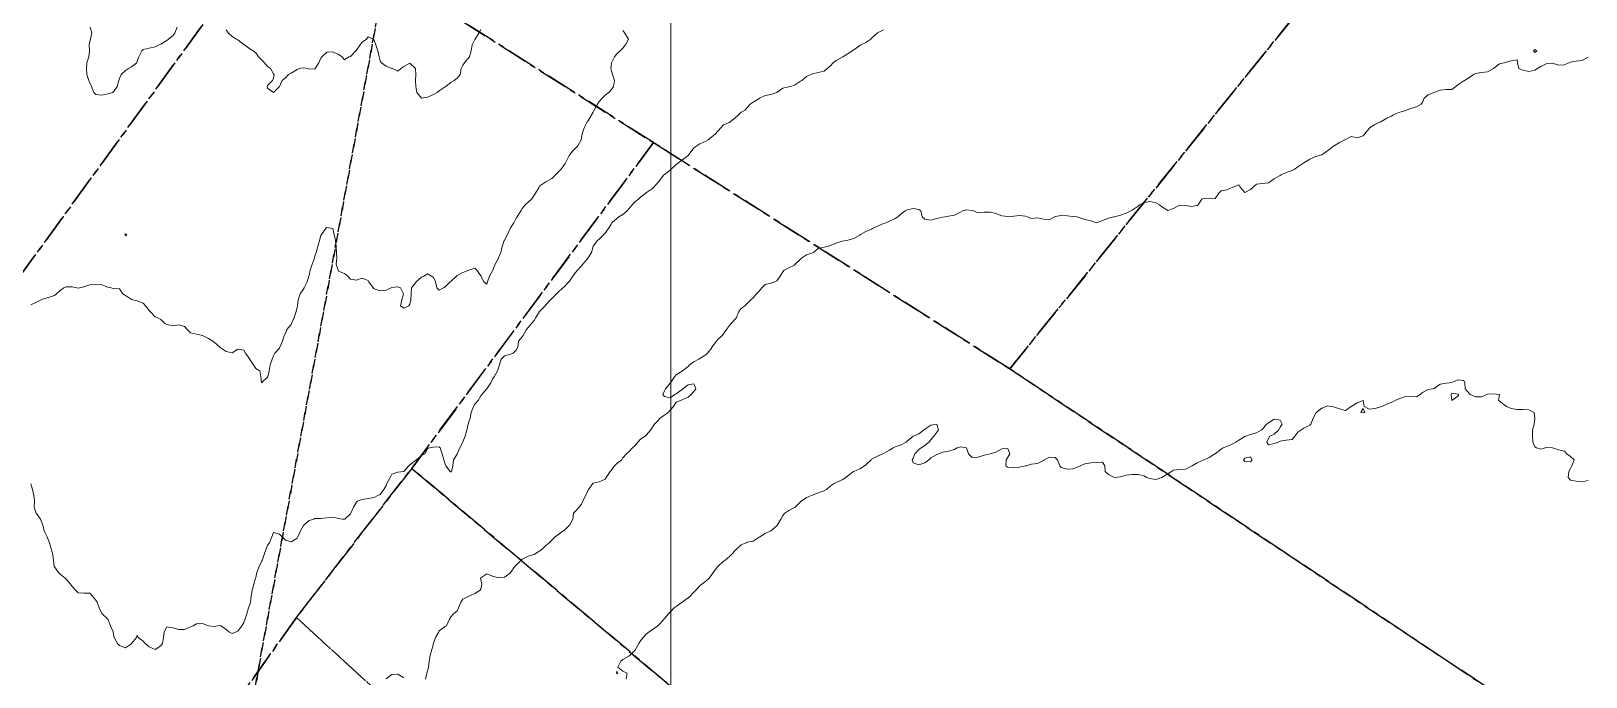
# Model space of a CAD drawing. Header units: centimetres. Extents: x 0 to 642158, y -847 to 649707.
# Drawn here: x 616212.8 to 616344.1, y 620509.9 to 620564.4 of the extents above; entities that cross this region are included whole.
import ezdxf

# ---------------------------------------------------------------- set-up
doc = ezdxf.new("R2010")
doc.units = ezdxf.units.CM
doc.header["$MEASUREMENT"] = 0
doc.linetypes.add('CENTERX2', pattern=[4, 2.5, -0.5, 0.5, -0.5])
doc.linetypes.add('JIS_02_0.7', pattern=[1.35, 0.75, -0.6])
for name, color, linetype, lineweight in [('MEV_grille', 254, 'Continuous', 9), ('WAL_parcellaire agricole', 7, 'JIS_02_0.7', 25), ('WAL_topographie 0.5', 253, 'Continuous', 20)]:
    doc.layers.add(name, color=color, linetype=linetype, lineweight=lineweight)
doc.layers.add('SPW_parcellaire cadastral', color=7, linetype='CENTERX2', lineweight=25, true_color=0xff0542)

# ---------------------------------------------------------------- blocks, each defined once
blk = doc.blocks.new('*U112')
at = {"layer": 'MEV_grille', "transparency": 33554687}
blk.add_lwpolyline([(0, 1825.48), (0, -1825.48)], dxfattribs=at)
blk = doc.blocks.new('*U113')
at = {"layer": 'MEV_grille', "color": 0, "linetype": 'ByBlock', "lineweight": -2, "transparency": 16777216}
blk.add_blockref('*U112', (900, 0), dxfattribs=at)

msp = doc.modelspace()

# ---------------------------------------------------------------- linework, layer by layer
at = {"layer": 'SPW_parcellaire cadastral'}
for points in [[(616341.97, 620593.58), (616295.42, 620535.92), (616265.33, 620555.01), (616238.89, 620571.79), (616236.43, 620573.37), (616234.34, 620574.67), (616229.8, 620577.55), (616234.89, 620587.63), (616264.5, 620644.73), (616267, 620643.08), (616341.97, 620593.58)], [(616425.74, 620491.64), (616398.85, 620466.93), (616295.42, 620535.92), (616341.97, 620593.58), (616353.95, 620608.37), (616450.36, 620515.77), (616425.74, 620491.64)], [(616163.66, 620494.83), (616144.29, 620510.14), (616193.65, 620578.81), (616202.72, 620594.4), (616229.8, 620577.55), (616234.34, 620574.67), (616171.55, 620488.35), (616163.66, 620494.83)], [(616235.18, 620514.94), (616224.63, 620500.07), (616199.69, 620465.2), (616186.97, 620475.66), (616186.96, 620475.67), (616184.87, 620477.39), (616184.86, 620477.39), (616171.55, 620488.35), (616234.34, 620574.67), (616236.43, 620573.37), (616238.89, 620571.79), (616265.33, 620555.01), (616244.92, 620527.53), (616235.18, 620514.94)], [(616244.92, 620527.53), (616265.33, 620555.01), (616295.42, 620535.92), (616398.85, 620466.93), (616360.24, 620432.78), (616355.21, 620434.82), (616244.92, 620527.53)], [(616354.92, 620428.6), (616341.48, 620417.92), (616235.18, 620514.94), (616244.92, 620527.53), (616355.21, 620434.82), (616353.48, 620429.12), (616354.92, 620428.6)], [(616303.32, 620420.25), (616224.63, 620500.07), (616235.18, 620514.94), (616341.48, 620417.92), (616323.15, 620403.09), (616303.32, 620420.25)]]:
    msp.add_lwpolyline(points, dxfattribs=at)
at = {"layer": 'WAL_parcellaire agricole'}
for points in [[(616141.27, 620365.8), (616180.6, 620411.8), (616201.93, 620443.55), (616224.18, 620472.81), (616228.43, 620487.81), (616231.92, 620510.31), (616242.08, 620565.97), (616248.66, 620583.81), (616259.29, 620600.93), (616303.28, 620668.31), (616366.78, 620618.45), (616356.91, 620606.44), (616410.67, 620553.33), (616451.67, 620512.33)], [(616146.92, 620503.8), (616151.8, 620512.92), (616155.8, 620514.67), (616171.92, 620542.17), (616192.17, 620575.18), (616195.78, 620587.02), (616199.58, 620592.13), (616203.57, 620591.52), (616224.25, 620577.14), (616227.84, 620574.77), (616233.29, 620571.43), (616242.08, 620565.97), (616231.92, 620510.31), (616228.43, 620487.81)]]:
    msp.add_lwpolyline(points, dxfattribs=at)
at = {"layer": 'WAL_topographie 0.5'}
for points in [[(616212.75, 620526.22), (616212.91, 620525.75), (616213.01, 620525.25), (616213.07, 620524.75), (616213.04, 620524.25), (616213.22, 620523.75), (616213.25, 620523.72), (616213.59, 620523.25), (616213.75, 620522.81), (616213.77, 620522.75), (616213.9, 620522.25), (616214.14, 620521.75), (616214.25, 620521.43), (616214.33, 620521.25), (616214.48, 620520.75), (616214.63, 620520.25), (616214.67, 620519.75), (616214.74, 620519.25), (616214.75, 620519.22), (616215.1, 620518.75), (616215.25, 620518.6), (616215.66, 620518.25), (616215.75, 620518.18), (616216.1, 620517.75), (616216.25, 620517.56), (616216.52, 620517.25), (616216.75, 620517.03), (616217.25, 620517.01), (616217.75, 620516.99), (616217.96, 620516.75), (616218.25, 620516.4), (616218.37, 620516.25), (616218.53, 620515.75), (616218.75, 620515.28), (616218.78, 620515.25), (616219.25, 620514.8), (616219.28, 620514.75), (616219.49, 620514.25), (616219.7, 620513.75), (616219.75, 620513.5), (616219.8, 620513.25), (616220.08, 620512.75), (616220.25, 620512.58), (616220.75, 620512.38), (616221.25, 620512.72), (616221.27, 620512.75), (616221.67, 620513.25), (616221.75, 620513.46), (616221.83, 620513.25), (616222.25, 620512.94), (616222.41, 620512.75), (616222.75, 620512.47), (616223.25, 620512.25), (616223.75, 620512.55), (616223.88, 620512.75), (616223.95, 620513.25), (616224.03, 620513.75), (616224.25, 620514.17), (616224.75, 620514.07), (616225.25, 620513.93), (616225.75, 620513.94), (616226.25, 620514.15), (616226.47, 620514.25), (616226.75, 620514.4), (616227.25, 620514.45), (616227.75, 620514.25), (616227.75, 620514.25), (616228.25, 620514.18), (616228.55, 620514.25), (616228.75, 620514.28), (616228.8, 620514.25), (616229.25, 620513.92), (616229.49, 620513.75), (616229.75, 620513.6), (616230.11, 620513.75), (616230.25, 620513.79), (616230.57, 620514.25), (616230.75, 620514.53), (616230.83, 620514.75), (616231, 620515.25), (616231.15, 620515.75), (616231.25, 620516.05), (616231.3, 620516.25), (616231.37, 620516.75), (616231.45, 620517.25), (616231.6, 620517.75), (616231.74, 620518.25), (616231.75, 620518.32), (616231.84, 620518.75), (616232.05, 620519.25), (616232.25, 620519.68), (616232.29, 620519.75), (616232.47, 620520.25), (616232.64, 620520.75), (616232.75, 620521.06), (616232.9, 620521.25), (616233.1, 620521.75), (616233.25, 620522.13), (616233.75, 620521.98), (616233.97, 620521.75), (616234.25, 620521.48), (616234.75, 620521.32), (616235.25, 620521.63), (616235.31, 620521.75), (616235.54, 620522.25), (616235.75, 620522.65), (616235.83, 620522.75), (616236.25, 620523.12), (616236.65, 620523.25), (616236.75, 620523.3), (616237.25, 620523.3), (616237.75, 620523.35), (616238.25, 620523.42), (616238.75, 620523.29), (616239.08, 620523.25), (616239.25, 620523.24), (616239.28, 620523.25), (616239.75, 620523.7), (616239.78, 620523.75), (616240, 620524.25), (616240.25, 620524.68), (616240.35, 620524.75), (616240.75, 620524.91), (616241.25, 620524.98), (616241.75, 620525.06), (616242.06, 620525.25), (616242.25, 620525.33), (616242.58, 620525.75), (616242.75, 620526.09), (616242.82, 620526.25), (616243.09, 620526.75), (616243.25, 620527.05), (616243.75, 620527.2), (616244.25, 620527.25), (616244.25, 620527.25), (616244.68, 620527.75), (616244.75, 620527.82), (616245.25, 620528.2), (616245.32, 620528.25), (616245.75, 620528.61), (616246.04, 620528.75), (616246.25, 620529.18), (616246.42, 620529.25), (616246.75, 620529.31), (616247.25, 620529.33), (616247.31, 620529.25), (616247.48, 620528.75), (616247.64, 620528.25), (616247.75, 620527.87), (616247.79, 620527.75), (616248.17, 620527.25), (616248.25, 620527.2), (616248.27, 620527.25), (616248.38, 620527.75), (616248.46, 620528.25), (616248.75, 620528.73), (616248.76, 620528.75), (616248.98, 620529.25), (616249.24, 620529.75), (616249.25, 620529.76), (616249.44, 620530.25), (616249.56, 620530.75), (616249.7, 620531.25), (616249.75, 620531.46), (616249.85, 620531.75), (616249.94, 620532.25), (616250.13, 620532.75), (616250.25, 620532.95), (616250.52, 620533.25), (616250.75, 620533.66), (616250.83, 620533.75), (616251.25, 620534.23), (616251.27, 620534.25), (616251.6, 620534.75), (616251.75, 620535.04), (616251.88, 620535.25), (616252.17, 620535.75), (616252.25, 620536), (616252.32, 620536.25), (616252.47, 620536.75), (616252.75, 620537.02), (616253.25, 620537.17), (616253.49, 620537.25), (616253.75, 620537.49), (616253.87, 620537.75), (616253.95, 620538.25), (616254.25, 620538.63), (616254.32, 620538.75), (616254.6, 620539.25), (616254.75, 620539.42), (616255.04, 620539.75), (616255.25, 620539.99), (616255.4, 620540.25), (616255.72, 620540.75), (616255.75, 620540.78), (616256.2, 620541.25), (616256.25, 620541.31), (616256.64, 620541.75), (616256.75, 620541.87), (616257.15, 620542.25), (616257.25, 620542.36), (616257.68, 620542.75), (616257.75, 620542.82), (616258.19, 620543.25), (616258.25, 620543.33), (616258.53, 620543.75), (616258.75, 620544.05), (616258.91, 620544.25), (616259.25, 620544.61), (616259.38, 620544.75), (616259.75, 620545.2), (616259.8, 620545.25), (616260.1, 620545.75), (616260.23, 620546.25), (616260.25, 620546.27), (616260.6, 620546.75), (616260.75, 620546.85), (616261.15, 620547.25), (616261.25, 620547.38), (616261.53, 620547.75), (616261.75, 620548.14), (616261.83, 620548.25), (616262.25, 620548.6), (616262.42, 620548.75), (616262.75, 620548.95), (616263.1, 620549.25), (616263.25, 620549.41), (616263.52, 620549.75), (616263.75, 620550.01), (616264.06, 620550.25), (616264.25, 620550.41), (616264.7, 620550.75), (616264.75, 620550.79), (616265.25, 620551.15), (616265.36, 620551.25), (616265.75, 620551.7), (616265.8, 620551.75), (616266.18, 620552.25), (616266.25, 620552.32), (616266.75, 620552.69), (616266.81, 620552.75), (616267.25, 620553.15), (616267.36, 620553.25), (616267.75, 620553.56), (616268.06, 620553.75), (616268.25, 620553.91), (616268.52, 620554.25), (616268.75, 620554.57), (616269, 620554.75), (616269.25, 620554.9), (616269.75, 620555.14), (616269.94, 620555.25), (616270.25, 620555.5), (616270.56, 620555.75), (616270.75, 620555.96), (616271.02, 620556.25), (616271.25, 620556.52), (616271.75, 620556.7), (616271.82, 620556.75), (616272.25, 620557.13), (616272.4, 620557.25), (616272.75, 620557.58), (616273.07, 620557.75), (616273.25, 620557.98), (616273.5, 620558.25), (616273.75, 620558.43), (616274.25, 620558.73), (616274.29, 620558.75), (616274.75, 620558.97), (616275.25, 620559.06), (616275.75, 620559.25), (616275.75, 620559.25), (616276.25, 620559.61), (616276.75, 620559.72), (616276.92, 620559.75), (616277.25, 620559.86), (616277.75, 620560.19), (616277.85, 620560.25), (616278.25, 620560.58), (616278.62, 620560.75), (616278.75, 620560.8), (616279.25, 620560.92), (616279.75, 620561.05), (616280.01, 620561.25), (616280.25, 620561.47), (616280.51, 620561.75), (616280.75, 620561.95), (616281.25, 620562.22), (616281.31, 620562.25), (616281.75, 620562.51), (616282.1, 620562.75), (616282.25, 620562.85), (616282.75, 620563.19), (616282.85, 620563.25), (616283.25, 620563.46), (616283.68, 620563.75), (616283.75, 620563.81), (616284.22, 620564.25), (616284.25, 620564.28), (616284.75, 620564.52)], [(616212.75, 620541.31), (616213.25, 620541.55), (616213.63, 620541.75), (616213.75, 620541.8), (616214.25, 620541.93), (616214.75, 620542.12), (616214.93, 620542.25), (616215.25, 620542.54), (616215.56, 620542.75), (616215.75, 620542.85), (616216.25, 620542.83), (616216.64, 620542.75), (616216.75, 620542.72), (616216.87, 620542.75), (616217.25, 620542.85), (616217.75, 620543.02), (616218.25, 620543.05), (616218.75, 620543.01), (616219.25, 620542.81), (616219.55, 620542.75), (616219.75, 620542.71), (616220.25, 620542.67), (616220.54, 620542.25), (616220.75, 620542.1), (616221.25, 620541.78), (616221.38, 620541.75), (616221.75, 620541.67), (616222.25, 620541.46), (616222.44, 620541.25), (616222.75, 620540.85), (616222.85, 620540.75), (616223.25, 620540.32), (616223.44, 620540.25), (616223.75, 620540.1), (616224.07, 620539.75), (616224.25, 620539.66), (616224.75, 620539.55), (616225.25, 620539.65), (616225.75, 620539.5), (616225.97, 620539.25), (616226.25, 620538.95), (616226.75, 620538.86), (616227.25, 620538.75), (616227.25, 620538.75), (616227.75, 620538.47), (616228.12, 620538.25), (616228.25, 620538.17), (616228.71, 620537.75), (616228.75, 620537.72), (616229.25, 620537.38), (616229.75, 620537.28), (616230.25, 620537.58), (616230.75, 620537.49), (616230.9, 620537.25), (616231.24, 620536.75), (616231.25, 620536.72), (616231.57, 620536.25), (616231.75, 620535.94), (616232.11, 620535.75), (616232.17, 620535.25), (616232.25, 620534.75), (616232.75, 620535.21), (616232.77, 620535.25), (616232.88, 620535.75), (616232.97, 620536.25), (616233.15, 620536.75), (616233.25, 620537.02), (616233.37, 620537.25), (616233.75, 620537.68), (616233.79, 620537.75), (616234.01, 620538.25), (616234.14, 620538.75), (616234.25, 620538.94), (616234.39, 620539.25), (616234.75, 620539.67), (616234.78, 620539.75), (616235, 620540.25), (616235.16, 620540.75), (616235.25, 620541.12), (616235.27, 620541.25), (616235.33, 620541.75), (616235.5, 620542.25), (616235.75, 620542.61), (616235.84, 620542.75), (616236.08, 620543.25), (616236.23, 620543.75), (616236.25, 620543.81), (616236.36, 620544.25), (616236.52, 620544.75), (616236.7, 620545.25), (616236.75, 620545.44), (616236.86, 620545.75), (616236.99, 620546.25), (616237.13, 620546.75), (616237.25, 620547.18), (616237.3, 620547.25), (616237.66, 620547.75), (616237.75, 620547.86), (616238.25, 620547.77), (616238.26, 620547.75), (616238.37, 620547.25), (616238.48, 620546.75), (616238.55, 620546.25), (616238.58, 620545.75), (616238.59, 620545.25), (616238.55, 620544.75), (616238.7, 620544.25), (616238.75, 620544.17), (616239.25, 620543.98), (616239.53, 620543.75), (616239.75, 620543.48), (616240.25, 620543.4), (616240.75, 620543.56), (616241.25, 620543.37), (616241.31, 620543.25), (616241.66, 620542.75), (616241.75, 620542.68), (616242.25, 620542.5), (616242.75, 620542.56), (616243.18, 620542.75), (616243.25, 620542.78), (616243.75, 620542.83), (616243.96, 620542.75), (616244.23, 620542.25), (616244.09, 620541.75), (616243.96, 620541.25), (616244.25, 620541.04), (616244.67, 620541.25), (616244.75, 620541.38), (616244.86, 620541.75), (616244.87, 620542.25), (616244.9, 620542.75), (616245.25, 620543.19), (616245.3, 620543.25), (616245.75, 620543.66), (616245.95, 620543.75), (616246.25, 620543.95), (616246.6, 620543.75), (616246.75, 620543.62), (616246.93, 620543.25), (616247.05, 620542.75), (616247.25, 620542.55), (616247.59, 620542.75), (616247.75, 620542.85), (616248.18, 620543.25), (616248.25, 620543.33), (616248.71, 620543.75), (616248.75, 620543.79), (616249.25, 620544.04), (616249.75, 620544.25), (616249.75, 620544.25), (616250.25, 620544.43), (616250.41, 620544.25), (616250.75, 620543.77), (616250.76, 620543.75), (616251.02, 620543.25), (616251.25, 620543.07), (616251.32, 620543.25), (616251.48, 620543.75), (616251.75, 620544.2), (616251.77, 620544.25), (616251.98, 620544.75), (616252.24, 620545.25), (616252.25, 620545.28), (616252.44, 620545.75), (616252.55, 620546.25), (616252.73, 620546.75), (616252.75, 620546.79), (616253.01, 620547.25), (616253.23, 620547.75), (616253.25, 620547.81), (616253.53, 620548.25), (616253.75, 620548.64), (616253.83, 620548.75), (616254.12, 620549.25), (616254.25, 620549.45), (616254.49, 620549.75), (616254.75, 620549.99), (616255.03, 620550.25), (616255.25, 620550.58), (616255.38, 620550.75), (616255.68, 620551.25), (616255.75, 620551.36), (616256.25, 620551.69), (616256.36, 620551.75), (616256.75, 620551.98), (616257.04, 620552.25), (616257.25, 620552.48), (616257.5, 620552.75), (616257.75, 620553.08), (616257.87, 620553.25), (616258.13, 620553.75), (616258.25, 620553.96), (616258.47, 620554.25), (616258.75, 620554.54), (616258.94, 620554.75), (616259.22, 620555.25), (616259.25, 620555.45), (616259.31, 620555.75), (616259.49, 620556.25), (616259.74, 620556.75), (616259.75, 620556.76), (616260.04, 620557.25), (616260.25, 620557.59), (616260.33, 620557.75), (616260.61, 620558.25), (616260.75, 620558.47), (616261, 620558.75), (616261.25, 620559), (616261.55, 620559.25), (616261.75, 620559.47), (616261.95, 620559.75), (616262.04, 620560.25), (616261.88, 620560.75), (616261.75, 620561.14), (616261.73, 620561.25), (616261.75, 620561.45), (616261.78, 620561.75), (616262.04, 620562.25), (616262.25, 620562.51), (616262.52, 620562.75), (616262.75, 620562.98), (616262.98, 620563.25), (616263.21, 620563.75), (616262.92, 620564.25), (616262.75, 620564.46)], [(616217.76, 620564.75), (616217.9, 620564.25), (616217.79, 620563.75), (616217.75, 620563.53), (616217.7, 620563.25), (616217.71, 620562.75), (616217.66, 620562.25), (616217.5, 620561.75), (616217.46, 620561.25), (616217.49, 620560.75), (616217.67, 620560.25), (616217.75, 620560.04), (616217.89, 620559.75), (616218.09, 620559.25), (616218.25, 620559.06), (616218.75, 620559.02), (616219.25, 620559.12), (616219.68, 620559.25), (616219.75, 620559.28), (616220.04, 620559.75), (616220.19, 620560.25), (616220.25, 620560.43), (616220.39, 620560.75), (616220.75, 620561.09), (616221, 620561.25), (616221.25, 620561.41), (616221.7, 620561.75), (616221.75, 620561.87), (616221.89, 620562.25), (616222.13, 620562.75), (616222.25, 620562.86), (616222.75, 620562.98), (616223.25, 620563.09), (616223.6, 620563.25), (616223.75, 620563.31), (616224.25, 620563.62), (616224.39, 620563.75), (616224.75, 620564.03), (616224.93, 620564.25), (616225.13, 620564.75)], [(616229.25, 620564.51), (616229.46, 620564.25), (616229.75, 620563.96), (616230.12, 620563.75), (616230.25, 620563.68), (616230.75, 620563.29), (616230.81, 620563.25), (616231.25, 620562.92), (616231.52, 620562.75), (616231.75, 620562.57), (616231.99, 620562.25), (616232.25, 620561.99), (616232.49, 620561.75), (616232.75, 620561.43), (616232.99, 620561.25), (616233.25, 620560.82), (616233.32, 620560.75), (616233.25, 620560.45), (616233.18, 620560.25), (616232.75, 620559.82), (616232.72, 620559.75), (616232.75, 620559.61), (616233.25, 620559.25), (616233.75, 620559.75), (616233.75, 620559.75), (616233.97, 620560.25), (616234.25, 620560.47), (616234.52, 620560.75), (616234.75, 620560.88), (616235.25, 620561.19), (616235.46, 620561.25), (616235.75, 620561.33), (616236.11, 620561.25), (616236.25, 620561.21), (616236.75, 620561.24), (616236.76, 620561.25), (616237.07, 620561.75), (616237.25, 620562.13), (616237.32, 620562.25), (616237.75, 620562.63), (616238.25, 620562.68), (616238.75, 620562.45), (616239.05, 620562.25), (616239.25, 620562), (616239.62, 620562.25), (616239.75, 620562.28), (616240.19, 620562.75), (616240.25, 620562.8), (616240.58, 620563.25), (616240.75, 620563.48), (616241.1, 620563.75), (616241.25, 620563.92), (616241.66, 620563.75), (616241.75, 620563.65), (616241.89, 620563.25), (616242.06, 620562.75), (616242.17, 620562.25), (616242.25, 620561.92), (616242.38, 620561.75), (616242.75, 620561.45), (616243.25, 620561.27), (616243.29, 620561.25), (616243.75, 620561.05), (616244, 620561.25), (616244.25, 620561.42), (616244.75, 620561.7), (616245.25, 620561.25), (616245.25, 620561.25), (616245.26, 620560.75), (616245.25, 620560.25), (616245.27, 620559.75), (616245.36, 620559.25), (616245.75, 620558.77), (616246.25, 620558.84), (616246.75, 620559.08), (616247.07, 620559.25), (616247.25, 620559.38), (616247.75, 620559.71), (616247.8, 620559.75), (616248.25, 620560.1), (616248.51, 620560.25), (616248.75, 620560.46), (616249.02, 620560.75), (616249.09, 620561.25), (616249.25, 620561.55), (616249.37, 620561.75), (616249.75, 620562.18), (616249.81, 620562.25), (616249.95, 620562.75), (616250.03, 620563.25), (616250.25, 620563.7), (616250.28, 620563.75), (616250.59, 620564.25), (616250.75, 620564.54)], [(616246.09, 620509.75), (616246.21, 620510.25), (616246.25, 620510.42), (616246.35, 620510.75), (616246.39, 620511.25), (616246.48, 620511.75), (616246.61, 620512.25), (616246.75, 620512.75), (616246.75, 620512.77), (616246.93, 620513.25), (616247.2, 620513.75), (616247.25, 620513.83), (616247.75, 620514.18), (616247.85, 620514.25), (616248.07, 620514.75), (616248.25, 620515.04), (616248.44, 620515.25), (616248.75, 620515.52), (616248.87, 620515.75), (616249.07, 620516.25), (616249.25, 620516.49), (616249.75, 620516.75), (616249.75, 620516.75), (616250.25, 620516.96), (616250.7, 620517.25), (616250.75, 620517.35), (616250.84, 620517.75), (616250.75, 620518.15), (616250.73, 620518.25), (616250.75, 620518.29), (616251.25, 620518.62), (616251.75, 620518.42), (616252.25, 620518.3), (616252.75, 620518.35), (616253.25, 620518.72), (616253.27, 620518.75), (616253.62, 620519.25), (616253.75, 620519.36), (616254.12, 620519.75), (616254.25, 620519.87), (616254.75, 620520.11), (616255.25, 620520.25), (616255.25, 620520.25), (616255.75, 620520.58), (616255.96, 620520.75), (616256.25, 620521.01), (616256.53, 620521.25), (616256.75, 620521.48), (616257.02, 620521.75), (616257.25, 620521.91), (616257.71, 620522.25), (616257.75, 620522.27), (616258.25, 620522.73), (616258.27, 620522.75), (616258.51, 620523.25), (616258.57, 620523.75), (616258.75, 620523.93), (616259.07, 620524.25), (616259.25, 620524.5), (616259.36, 620524.75), (616259.58, 620525.25), (616259.75, 620525.55), (616259.85, 620525.75), (616260.21, 620526.25), (616260.25, 620526.29), (616260.75, 620526.39), (616261.25, 620526.63), (616261.33, 620526.75), (616261.68, 620527.25), (616261.75, 620527.35), (616262.05, 620527.75), (616262.25, 620527.93), (616262.65, 620528.25), (616262.75, 620528.41), (616263.05, 620528.75), (616263.25, 620528.93), (616263.57, 620529.25), (616263.75, 620529.42), (616264.01, 620529.75), (616264.25, 620529.98), (616264.63, 620530.25), (616264.75, 620530.36), (616265.07, 620530.75), (616265.25, 620531.01), (616265.43, 620531.25), (616265.75, 620531.6), (616265.88, 620531.75), (616266.25, 620532.01), (616266.57, 620532.25), (616266.75, 620532.45), (616267.03, 620532.75), (616267.25, 620533.11), (616267.61, 620533.25), (616267.75, 620533.31), (616268.25, 620533.54), (616268.52, 620533.75), (616268.75, 620534), (616268.91, 620534.25), (616268.75, 620534.67), (616268.25, 620534.58), (616267.82, 620534.25), (616267.75, 620534.17), (616267.25, 620533.82), (616267.14, 620533.75), (616266.75, 620533.49), (616266.25, 620533.6), (616266.11, 620533.75), (616266.25, 620534.07), (616266.35, 620534.25), (616266.75, 620534.72), (616266.76, 620534.75), (616267.11, 620535.25), (616267.25, 620535.41), (616267.75, 620535.74), (616267.77, 620535.75), (616268.25, 620536.13), (616268.38, 620536.25), (616268.75, 620536.52), (616269.17, 620536.75), (616269.25, 620536.79), (616269.75, 620537.11), (616269.9, 620537.25), (616270.25, 620537.71), (616270.27, 620537.75), (616270.64, 620538.25), (616270.75, 620538.36), (616271.14, 620538.75), (616271.25, 620538.89), (616271.49, 620539.25), (616271.75, 620539.57), (616271.9, 620539.75), (616272.25, 620540.15), (616272.34, 620540.25), (616272.54, 620540.75), (616272.75, 620541.01), (616273.05, 620541.25), (616273.25, 620541.44), (616273.56, 620541.75), (616273.75, 620541.92), (616274.04, 620542.25), (616274.25, 620542.48), (616274.48, 620542.75), (616274.75, 620543.04), (616275.25, 620543.16), (616275.58, 620543.25), (616275.75, 620543.36), (616276.02, 620543.75), (616276.25, 620544.12), (616276.38, 620544.25), (616276.75, 620544.45), (616277.25, 620544.68), (616277.29, 620544.75), (616277.75, 620545.19), (616277.82, 620545.25), (616278.25, 620545.53), (616278.75, 620545.7), (616278.84, 620545.75), (616279.25, 620546.08), (616279.75, 620546.18), (616280.06, 620546.25), (616280.25, 620546.33), (616280.75, 620546.52), (616281.25, 620546.69), (616281.62, 620546.75), (616281.75, 620546.78), (616282.25, 620546.91), (616282.75, 620547.2), (616282.82, 620547.25), (616283.25, 620547.52), (616283.75, 620547.71), (616283.83, 620547.75), (616284.25, 620547.97), (616284.75, 620548.19), (616284.94, 620548.25), (616285.25, 620548.38), (616285.75, 620548.61), (616285.96, 620548.75), (616286.25, 620548.99), (616286.59, 620549.25), (616286.75, 620549.33), (616287.25, 620549.46), (616287.75, 620549.36), (616287.9, 620549.25), (616288.02, 620548.75), (616288.25, 620548.54), (616288.75, 620548.48), (616289.25, 620548.61), (616289.75, 620548.73), (616289.95, 620548.75), (616290.25, 620548.8), (616290.75, 620548.88), (616291.25, 620549.15), (616291.46, 620549.25), (616291.75, 620549.35), (616292.25, 620549.28), (616292.36, 620549.25), (616292.75, 620549.08), (616293.25, 620549.13), (616293.75, 620549.15), (616294.25, 620549.02), (616294.75, 620548.84), (616295.25, 620548.77), (616295.75, 620548.79), (616296.25, 620548.86), (616296.75, 620548.79), (616296.88, 620548.75), (616297.25, 620548.61), (616297.75, 620548.65), (616298.25, 620548.54), (616298.75, 620548.5), (616299.19, 620548.75), (616299.25, 620548.77), (616299.75, 620548.86), (616300.25, 620548.82), (616300.75, 620548.78), (616301.08, 620548.75), (616301.25, 620548.69), (616301.75, 620548.53), (616302.25, 620548.42), (616302.75, 620548.25), (616303.25, 620548.44), (616303.75, 620548.63), (616304.2, 620548.75), (616304.25, 620548.76), (616304.75, 620548.9), (616305.25, 620549.07), (616305.64, 620549.25), (616305.75, 620549.3), (616306.25, 620549.64), (616306.37, 620549.75), (616306.75, 620549.96), (616307.25, 620550.04), (616307.75, 620549.92), (616308.07, 620549.75), (616308.25, 620549.58), (616308.75, 620549.29), (616309.25, 620549.44), (616309.75, 620549.73), (616310.25, 620549.7), (616310.75, 620549.61), (616311.25, 620549.69), (616311.32, 620549.75), (616311.62, 620550.25), (616311.75, 620550.29), (616312.25, 620550.31), (616312.75, 620550.3), (616313.08, 620550.75), (616313.25, 620550.94), (616313.75, 620551.02), (616314.25, 620551.25), (616314.25, 620551.25), (616314.75, 620551.45), (616314.86, 620551.25), (616315.25, 620550.81), (616315.75, 620551.06), (616315.97, 620551.25), (616316.25, 620551.5), (616316.75, 620551.57), (616317.25, 620551.62), (616317.46, 620551.75), (616317.75, 620551.95), (616318.25, 620552.24), (616318.27, 620552.25), (616318.75, 620552.49), (616319.25, 620552.65), (616319.42, 620552.75), (616319.75, 620552.97), (616320.17, 620553.25), (616320.25, 620553.31), (616320.75, 620553.6), (616321.07, 620553.75), (616321.25, 620553.85), (616321.75, 620553.99), (616322.15, 620554.25), (616322.25, 620554.32), (616322.75, 620554.71), (616322.8, 620554.75), (616323.25, 620555.01), (616323.7, 620555.25), (616323.75, 620555.28), (616324.25, 620555.52), (616324.75, 620555.42), (616325.25, 620555.58), (616325.39, 620555.75), (616325.75, 620556.21), (616325.8, 620556.25), (616326.25, 620556.55), (616326.7, 620556.75), (616326.75, 620556.77), (616327.25, 620557.08), (616327.64, 620557.25), (616327.75, 620557.32), (616328.25, 620557.54), (616328.75, 620557.69), (616328.9, 620557.75), (616329.25, 620557.9), (616329.75, 620558.02), (616330.14, 620558.25), (616330.25, 620558.39), (616330.4, 620558.75), (616330.75, 620559.05), (616331.25, 620559.25), (616331.25, 620559.25), (616331.75, 620559.42), (616332.25, 620559.5), (616332.75, 620559.48), (616333.08, 620559.75), (616333.25, 620559.89), (616333.75, 620560.21), (616333.8, 620560.25), (616334.25, 620560.52), (616334.58, 620560.75), (616334.75, 620560.85), (616335.25, 620560.93), (616335.75, 620560.98), (616336.25, 620561.25), (616336.25, 620561.25), (616336.75, 620561.65), (616337.15, 620561.75), (616337.25, 620561.77), (616337.75, 620561.92), (616338.25, 620562), (616338.28, 620561.75), (616338.39, 620561.25), (616338.75, 620561.11), (616339.25, 620561), (616339.75, 620561.13), (616339.97, 620561.25), (616340.25, 620561.44), (616340.75, 620561.67), (616341.25, 620561.71), (616341.75, 620561.55), (616342.25, 620561.57), (616342.62, 620561.75), (616342.75, 620561.8), (616343.25, 620561.88), (616343.75, 620561.95), (616344.25, 620562.23)], [(616339.92, 620562.75), (616339.75, 620562.62), (616339.62, 620562.75), (616339.75, 620562.86), (616339.92, 620562.75)], [(616220.86, 620547.25), (616220.75, 620547.14), (616220.71, 620547.25), (616220.75, 620547.31), (616220.86, 620547.25)], [(616263.04, 620509.75), (616263.12, 620510.25), (616262.75, 620510.42), (616262.32, 620510.75), (616262.58, 620511.25), (616262.75, 620511.4), (616263.25, 620511.69), (616263.33, 620511.75), (616263.75, 620512.15), (616263.81, 620512.25), (616264.1, 620512.75), (616264.25, 620512.98), (616264.46, 620513.25), (616264.75, 620513.56), (616264.96, 620513.75), (616265.25, 620513.93), (616265.7, 620514.25), (616265.75, 620514.29), (616266.17, 620514.75), (616266.25, 620514.85), (616266.6, 620515.25), (616266.75, 620515.4), (616267.08, 620515.75), (616267.25, 620515.88), (616267.75, 620516.25), (616267.75, 620516.25), (616268.25, 620516.61), (616268.42, 620516.75), (616268.75, 620517.07), (616268.9, 620517.25), (616269.25, 620517.62), (616269.42, 620517.75), (616269.75, 620518), (616270.03, 620518.25), (616270.25, 620518.58), (616270.38, 620518.75), (616270.75, 620519.22), (616270.78, 620519.25), (616271.25, 620519.69), (616271.35, 620519.75), (616271.75, 620520.1), (616271.92, 620520.25), (616272.25, 620520.62), (616272.37, 620520.75), (616272.75, 620521.07), (616273.16, 620521.25), (616273.25, 620521.29), (616273.75, 620521.39), (616274.25, 620521.71), (616274.31, 620521.75), (616274.75, 620522.04), (616275.25, 620522.25), (616275.25, 620522.25), (616275.75, 620522.69), (616275.8, 620522.75), (616276.08, 620523.25), (616276.25, 620523.56), (616276.41, 620523.75), (616276.75, 620523.97), (616277.25, 620524.22), (616277.29, 620524.25), (616277.75, 620524.71), (616277.8, 620524.75), (616278.25, 620525.07), (616278.67, 620525.25), (616278.75, 620525.28), (616279.25, 620525.47), (616279.75, 620525.64), (616279.94, 620525.75), (616280.25, 620526.03), (616280.59, 620526.25), (616280.75, 620526.34), (616281.25, 620526.55), (616281.57, 620526.75), (616281.75, 620526.91), (616282.22, 620527.25), (616282.25, 620527.26), (616282.75, 620527.49), (616283.16, 620527.75), (616283.25, 620527.82), (616283.7, 620528.25), (616283.75, 620528.31), (616284.25, 620528.55), (616284.71, 620528.75), (616284.75, 620528.77), (616285.25, 620529.07), (616285.56, 620529.25), (616285.75, 620529.35), (616286.25, 620529.52), (616286.67, 620529.75), (616286.75, 620529.82), (616287.25, 620530.23), (616287.29, 620530.25), (616287.75, 620530.45), (616288.13, 620530.75), (616288.25, 620530.84), (616288.75, 620531.18), (616289.25, 620531.25), (616289.25, 620531.25), (616289.25, 620531.25), (616289.39, 620530.75), (616289.25, 620530.57), (616288.99, 620530.25), (616288.75, 620529.94), (616288.57, 620529.75), (616288.25, 620529.47), (616287.94, 620529.25), (616287.75, 620529.12), (616287.41, 620528.75), (616287.25, 620528.38), (616287.18, 620528.25), (616287.25, 620528), (616287.75, 620527.82), (616288.25, 620527.98), (616288.59, 620528.25), (616288.75, 620528.42), (616289.25, 620528.69), (616289.42, 620528.75), (616289.75, 620528.88), (616290.25, 620528.98), (616290.75, 620529.11), (616290.98, 620529.25), (616291.25, 620529.34), (616291.75, 620529.25), (616291.75, 620529.25), (616291.93, 620528.75), (616292.25, 620528.44), (616292.75, 620528.47), (616293.25, 620528.63), (616293.75, 620528.75), (616293.75, 620528.75), (616294.25, 620528.9), (616294.75, 620529.18), (616295.25, 620529.19), (616295.43, 620528.75), (616295.25, 620528.48), (616295.12, 620528.25), (616295.07, 620527.75), (616295.25, 620527.64), (616295.75, 620527.6), (616296.25, 620527.63), (616296.75, 620527.74), (616296.8, 620527.75), (616297.25, 620527.87), (616297.75, 620527.95), (616298.25, 620528.19), (616298.36, 620528.25), (616298.75, 620528.46), (616299.25, 620528.45), (616299.45, 620528.25), (616299.63, 620527.75), (616299.75, 620527.6), (616300.25, 620527.45), (616300.75, 620527.49), (616301.25, 620527.68), (616301.4, 620527.75), (616301.75, 620527.92), (616302.25, 620527.99), (616302.75, 620528.02), (616303.25, 620528.05), (616303.43, 620527.75), (616303.48, 620527.25), (616303.75, 620527.01), (616304.25, 620526.77), (616304.75, 620526.8), (616305.25, 620526.94), (616305.75, 620527.01), (616306.25, 620527.02), (616306.75, 620526.89), (616306.95, 620526.75), (616307.25, 620526.66), (616307.75, 620526.6), (616308.25, 620526.75), (616308.25, 620526.75), (616308.75, 620527.06), (616309.07, 620527.25), (616309.25, 620527.37), (616309.75, 620527.42), (616310.25, 620527.47), (616310.75, 620527.71), (616310.82, 620527.75), (616311.25, 620527.99), (616311.75, 620528.22), (616311.83, 620528.25), (616312.25, 620528.43), (616312.73, 620528.75), (616312.75, 620528.76), (616313.25, 620529.15), (616313.43, 620529.25), (616313.75, 620529.38), (616314.25, 620529.59), (616314.5, 620529.75), (616314.75, 620529.91), (616315.25, 620530.21), (616315.34, 620530.25), (616315.75, 620530.38), (616316.25, 620530.52), (616316.65, 620530.75), (616316.75, 620530.83), (616317.1, 620531.25), (616317.25, 620531.37), (616317.75, 620531.67), (616318.25, 620531.6), (616318.42, 620531.25), (616318.25, 620531), (616318.09, 620530.75), (616317.75, 620530.42), (616317.37, 620530.25), (616317.25, 620530.06), (616317.12, 620529.75), (616317.25, 620529.52), (616317.75, 620529.63), (616318.08, 620529.75), (616318.25, 620529.82), (616318.75, 620529.9), (616319.25, 620529.97), (616319.47, 620530.25), (616319.75, 620530.59), (616319.98, 620530.75), (616320.25, 620530.92), (616320.75, 620531.18), (616320.83, 620531.25), (616321.04, 620531.75), (616321.25, 620532.19), (616321.28, 620532.25), (616321.75, 620532.6), (616322.12, 620532.75), (616322.25, 620532.79), (616322.58, 620532.75), (616322.75, 620532.73), (616323.25, 620532.54), (616323.75, 620532.42), (616324.25, 620532.75), (616324.25, 620532.75), (616324.75, 620533.05), (616325.25, 620533.25), (616325.25, 620533.25), (616325.25, 620533.25), (616325.33, 620532.75), (616325.75, 620532.52), (616326.25, 620532.59), (616326.75, 620532.72), (616326.84, 620532.75), (616327.25, 620532.94), (616327.75, 620533.14), (616327.95, 620533.25), (616328.25, 620533.39), (616328.75, 620533.57), (616329.25, 620533.59), (616329.75, 620533.57), (616330.07, 620533.75), (616330.25, 620533.93), (616330.75, 620534.19), (616331.12, 620534.25), (616331.25, 620534.27), (616331.75, 620534.64), (616332.25, 620534.72), (616332.5, 620534.75), (616332.75, 620534.77), (616333.25, 620535), (616333.75, 620534.95), (616333.85, 620534.75), (616333.86, 620534.25), (616334.25, 620533.78), (616334.29, 620533.75), (616334.75, 620533.57), (616335.25, 620533.56), (616335.7, 620533.75), (616335.75, 620533.78), (616336.25, 620533.82), (616336.75, 620533.75), (616336.75, 620533.75), (616336.75, 620533.75), (616336.68, 620533.25), (616336.75, 620533.2), (616337.25, 620532.82), (616337.36, 620532.75), (616337.75, 620532.58), (616338.25, 620532.49), (616338.75, 620532.48), (616339.25, 620532.47), (616339.69, 620532.25), (616339.75, 620531.75), (616339.75, 620531.75), (616339.75, 620531.75), (616339.69, 620531.25), (616339.56, 620530.75), (616339.56, 620530.25), (616339.57, 620529.75), (616339.75, 620529.35), (616339.89, 620529.25), (616340.25, 620529.14), (616340.61, 620529.25), (616340.75, 620529.3), (616341.25, 620529.25), (616341.25, 620529.25), (616341.75, 620529.08), (616342.25, 620528.98), (616342.46, 620528.75), (616342.75, 620528.53), (616343.07, 620528.25), (616342.88, 620527.75), (616342.75, 620527.53), (616342.61, 620527.25), (616342.57, 620526.75), (616342.75, 620526.53), (616343.25, 620526.44), (616343.75, 620526.39), (616344.25, 620526.5)], [(616333.25, 620533.62), (616333.33, 620533.75), (616333.25, 620533.8), (616332.75, 620533.86), (616332.68, 620533.75), (616332.75, 620533.25), (616333.25, 620533.62)], [(616320.25, 620532.75), (616320.25, 620532.75), (616320.25, 620532.75), (616320.25, 620532.75), (616320.25, 620532.75)], [(616325.25, 620532.2), (616325.38, 620532.25), (616325.25, 620532.58), (616325.05, 620532.25), (616325.25, 620532.2)], [(616315.75, 620528.08), (616315.89, 620528.25), (616315.75, 620528.5), (616315.25, 620528.4), (616315.15, 620528.25), (616315.25, 620528.1), (616315.75, 620528.08)], [(616242.75, 620509.77), (616243.25, 620510.15), (616243.75, 620510.17), (616244.25, 620509.86)], [(616262.32, 620510.25), (616262.25, 620510.19), (616262.2, 620510.25), (616262.25, 620510.42), (616262.32, 620510.25)]]:
    msp.add_lwpolyline(points, dxfattribs=at)

# ---------------------------------------------------------------- block references
at = {"layer": 'MEV_grille', "transparency": 33554687}
msp.add_blockref('*U113', (615366.81, 620593.64), dxfattribs=at)

doc.saveas('drawing.dxf')
